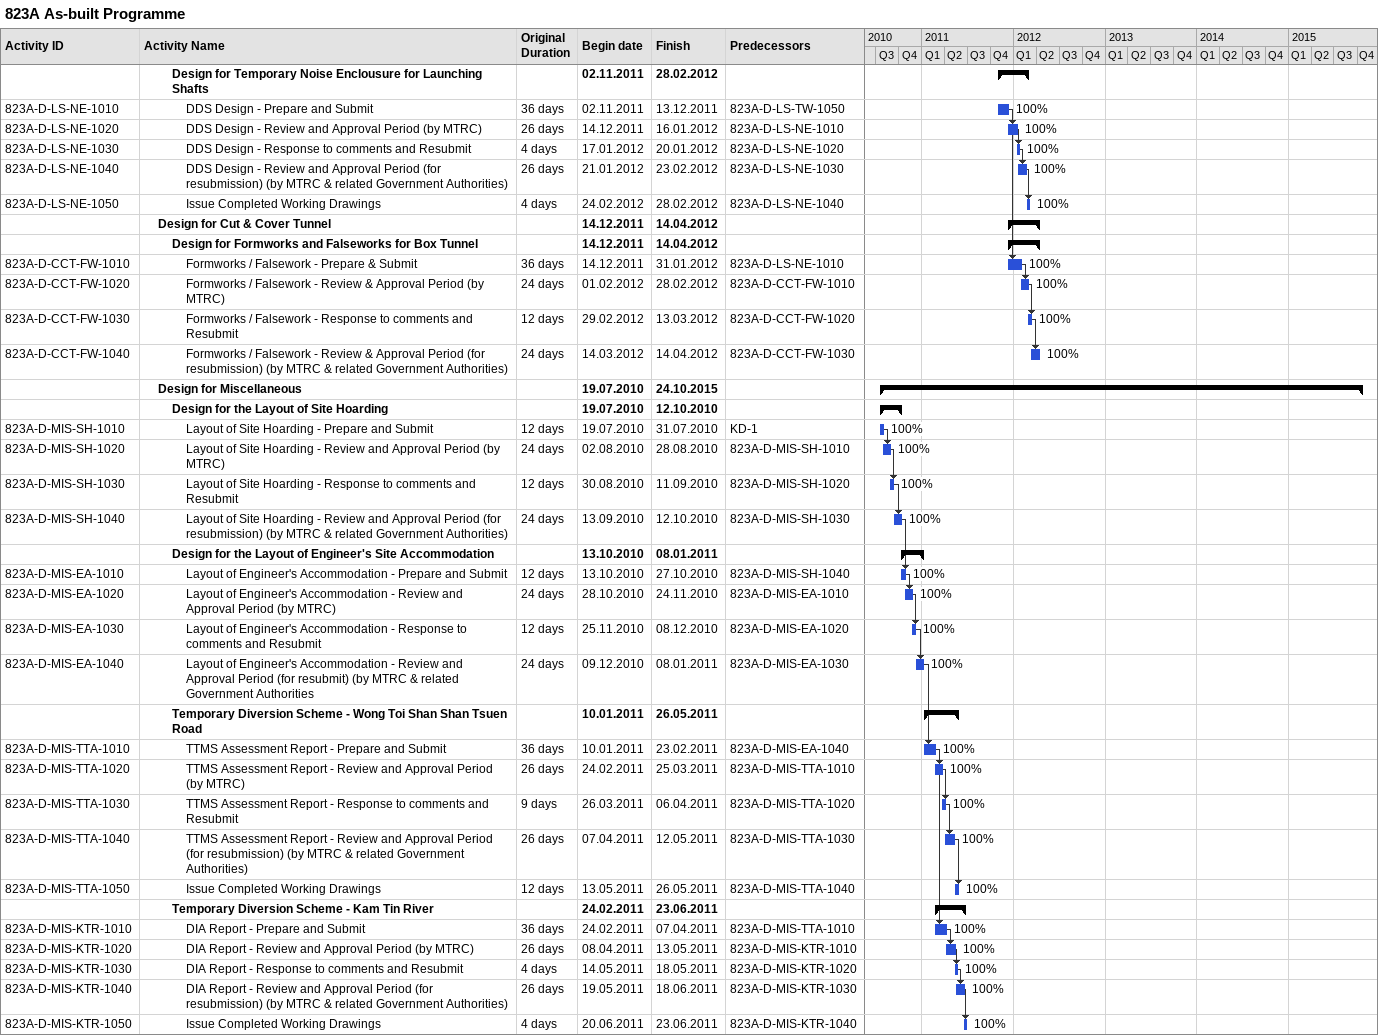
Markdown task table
823A As-built Programme

| ID | Level | Task | Original duration | Start | Finish | Predecessors | % complete |
|---|---|---|---|---|---|---|---|
|  | 3 | **Design for Temporary Noise Enclousure for Launching Shafts** |  | 2011-11-02 | 2012-02-28 |  |  |
| 823A-D-LS-NE-1010 | 4 | DDS Design - Prepare and Submit | 36d | 2011-11-02 | 2011-12-13 | 823A-D-LS-TW-1050 | 100 |
| 823A-D-LS-NE-1020 | 4 | DDS Design - Review and Approval Period (by MTRC) | 26d | 2011-12-14 | 2012-01-16 | 823A-D-LS-NE-1010 | 100 |
| 823A-D-LS-NE-1030 | 4 | DDS Design - Response to comments and Resubmit | 4d | 2012-01-17 | 2012-01-20 | 823A-D-LS-NE-1020 | 100 |
| 823A-D-LS-NE-1040 | 4 | DDS Design - Review and Approval Period (for resubmission) (by MTRC & related Government Authorities) | 26d | 2012-01-21 | 2012-02-23 | 823A-D-LS-NE-1030 | 100 |
| 823A-D-LS-NE-1050 | 4 | Issue Completed Working Drawings | 4d | 2012-02-24 | 2012-02-28 | 823A-D-LS-NE-1040 | 100 |
|  | 2 | **Design for Cut & Cover Tunnel** |  | 2011-12-14 | 2012-04-14 |  |  |
|  | 3 | **Design for Formworks and Falseworks for Box Tunnel** |  | 2011-12-14 | 2012-04-14 |  |  |
| 823A-D-CCT-FW-1010 | 4 | Formworks / Falsework - Prepare & Submit | 36d | 2011-12-14 | 2012-01-31 | 823A-D-LS-NE-1010 | 100 |
| 823A-D-CCT-FW-1020 | 4 | Formworks / Falsework - Review & Approval Period (by MTRC) | 24d | 2012-02-01 | 2012-02-28 | 823A-D-CCT-FW-1010 | 100 |
| 823A-D-CCT-FW-1030 | 4 | Formworks / Falsework - Response to comments and Resubmit | 12d | 2012-02-29 | 2012-03-13 | 823A-D-CCT-FW-1020 | 100 |
| 823A-D-CCT-FW-1040 | 4 | Formworks / Falsework - Review & Approval Period (for resubmission) (by MTRC & related Government Authorities) | 24d | 2012-03-14 | 2012-04-14 | 823A-D-CCT-FW-1030 | 100 |
|  | 2 | **Design for Miscellaneous** |  | 2010-07-19 | 2015-10-24 |  |  |
|  | 3 | **Design for the Layout of Site Hoarding** |  | 2010-07-19 | 2010-10-12 |  |  |
| 823A-D-MIS-SH-1010 | 4 | Layout of Site Hoarding - Prepare and Submit | 12d | 2010-07-19 | 2010-07-31 | KD-1 | 100 |
| 823A-D-MIS-SH-1020 | 4 | Layout of Site Hoarding - Review and Approval Period (by MTRC) | 24d | 2010-08-02 | 2010-08-28 | 823A-D-MIS-SH-1010 | 100 |
| 823A-D-MIS-SH-1030 | 4 | Layout of Site Hoarding - Response to comments and Resubmit | 12d | 2010-08-30 | 2010-09-11 | 823A-D-MIS-SH-1020 | 100 |
| 823A-D-MIS-SH-1040 | 4 | Layout of Site Hoarding - Review and Approval Period (for resubmission) (by MTRC & related Government Authorities) | 24d | 2010-09-13 | 2010-10-12 | 823A-D-MIS-SH-1030 | 100 |
|  | 3 | **Design for the Layout of Engineer's Site Accommodation** |  | 2010-10-13 | 2011-01-08 |  |  |
| 823A-D-MIS-EA-1010 | 4 | Layout of Engineer's Accommodation - Prepare and Submit | 12d | 2010-10-13 | 2010-10-27 | 823A-D-MIS-SH-1040 | 100 |
| 823A-D-MIS-EA-1020 | 4 | Layout of Engineer's Accommodation - Review and Approval Period (by MTRC) | 24d | 2010-10-28 | 2010-11-24 | 823A-D-MIS-EA-1010 | 100 |
| 823A-D-MIS-EA-1030 | 4 | Layout of Engineer's Accommodation - Response to comments and Resubmit | 12d | 2010-11-25 | 2010-12-08 | 823A-D-MIS-EA-1020 | 100 |
| 823A-D-MIS-EA-1040 | 4 | Layout of Engineer's Accommodation - Review and Approval Period (for resubmit) (by MTRC & related Government Authorities | 24d | 2010-12-09 | 2011-01-08 | 823A-D-MIS-EA-1030 | 100 |
|  | 3 | **Temporary Diversion Scheme - Wong Toi Shan Shan Tsuen Road** |  | 2011-01-10 | 2011-05-26 |  |  |
| 823A-D-MIS-TTA-1010 | 4 | TTMS Assessment Report - Prepare and Submit | 36d | 2011-01-10 | 2011-02-23 | 823A-D-MIS-EA-1040 | 100 |
| 823A-D-MIS-TTA-1020 | 4 | TTMS Assessment Report - Review and Approval Period (by MTRC) | 26d | 2011-02-24 | 2011-03-25 | 823A-D-MIS-TTA-1010 | 100 |
| 823A-D-MIS-TTA-1030 | 4 | TTMS Assessment Report - Response to comments and Resubmit | 9d | 2011-03-26 | 2011-04-06 | 823A-D-MIS-TTA-1020 | 100 |
| 823A-D-MIS-TTA-1040 | 4 | TTMS Assessment Report - Review and Approval Period (for resubmission) (by MTRC & related Government Authorities) | 26d | 2011-04-07 | 2011-05-12 | 823A-D-MIS-TTA-1030 | 100 |
| 823A-D-MIS-TTA-1050 | 4 | Issue Completed Working Drawings | 12d | 2011-05-13 | 2011-05-26 | 823A-D-MIS-TTA-1040 | 100 |
|  | 3 | **Temporary Diversion Scheme - Kam Tin River** |  | 2011-02-24 | 2011-06-23 |  |  |
| 823A-D-MIS-KTR-1010 | 4 | DIA Report - Prepare and Submit | 36d | 2011-02-24 | 2011-04-07 | 823A-D-MIS-TTA-1010 | 100 |
| 823A-D-MIS-KTR-1020 | 4 | DIA Report - Review and Approval Period (by MTRC) | 26d | 2011-04-08 | 2011-05-13 | 823A-D-MIS-KTR-1010 | 100 |
| 823A-D-MIS-KTR-1030 | 4 | DIA Report - Response to comments and Resubmit | 4d | 2011-05-14 | 2011-05-18 | 823A-D-MIS-KTR-1020 | 100 |
| 823A-D-MIS-KTR-1040 | 4 | DIA Report - Review and Approval Period (for resubmission) (by MTRC & related Government Authorities) | 26d | 2011-05-19 | 2011-06-18 | 823A-D-MIS-KTR-1030 | 100 |
| 823A-D-MIS-KTR-1050 | 4 | Issue Completed Working Drawings | 4d | 2011-06-20 | 2011-06-23 | 823A-D-MIS-KTR-1040 | 100 |
